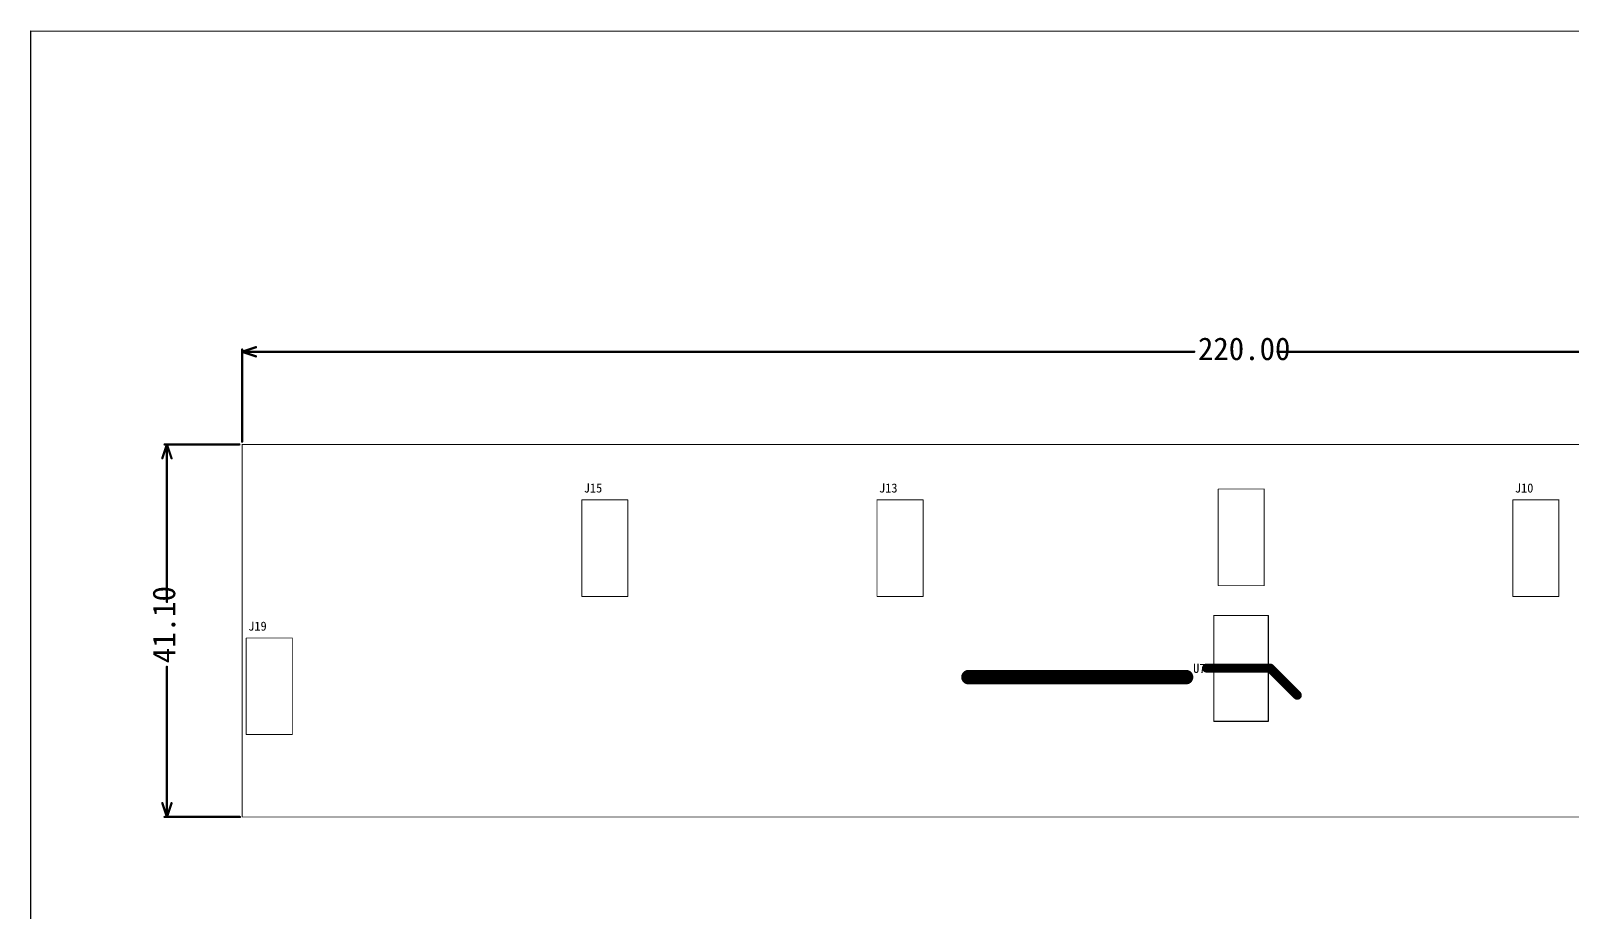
# Model space of a CAD drawing. Extents: x 695 to 1054, y 394 to 590.
# Drawn here: x 694.5 to 864.4, y 492.5 to 589.6 of the extents above; entities that cross this region are included whole.
import ezdxf

# ---------------------------------------------------------------- set-up
doc = ezdxf.new("R2010")
doc.units = 0
doc.header["$MEASUREMENT"] = 0
doc.layers.get('0').update_dxf_attribs({"linetype": 'CONTINUOUS'})
doc.layers.add('KEEPOUTLAYER', color=6, linetype='CONTINUOUS')
doc.layers.add('TOPOVERLAY', color=7, linetype='CONTINUOUS')
doc.styles.get("Standard").update_dxf_attribs({"font": ''})
doc.styles.get('Standard').set_extended_font_data('SimSun')

# ---------------------------------------------------------------- blocks, each defined once
blk = doc.blocks.new('DCDC_5V_1W_14')
at = {"layer": 'TOPOVERLAY', "const_width": 0.127}
for points in [[(-5.93, 4.75), (5.75, 4.75)], [(-5.93, 4.75), (-5.93, -1.25)], [(5.75, 4.75), (5.75, 1.03)], [(5.75, 1.03), (5.75, -1.25)], [(-5.93, -1.25), (5.75, -1.25)]]:
    blk.add_lwpolyline(points, dxfattribs=at)
at = {"layer": 'TOPOVERLAY', "const_width": 0.0635}
for points in [[(-5.96, 4.75, 1), (-5.9, 4.75, 1)], [(-5.96, 4.75, 1), (-5.9, 4.75, 1)], [(5.72, 4.75, 1), (5.78, 4.75, 1)], [(5.72, 4.75, 1), (5.78, 4.75, 1)], [(5.72, 1.03, 1), (5.78, 1.03, 1)], [(5.72, 1.03, 1), (5.78, 1.03, 1)], [(-5.96, -1.25, 1), (-5.9, -1.25, 1)], [(-5.96, -1.25, 1), (-5.9, -1.25, 1)], [(5.72, -1.25, 1), (5.78, -1.25, 1)], [(5.72, -1.25, 1), (5.78, -1.25, 1)]]:
    blk.add_lwpolyline(points, format="xyb", close=True, dxfattribs=at)
blk = doc.blocks.new('2_4_2_54_230')
at = {"layer": 'TOPOVERLAY', "const_width": 0.1}
for points in [[(-1.27, -9.14), (-1.27, 1.52)], [(-1.27, 1.52), (3.81, 1.52)], [(3.81, -9.14), (3.81, 1.52)], [(-1.27, -9.14), (3.81, -9.14)]]:
    blk.add_lwpolyline(points, dxfattribs=at)
at = {"layer": 'TOPOVERLAY', "const_width": 0.05}
for points in [[(-1.29, 1.52, 1), (-1.25, 1.52, 1)], [(-1.29, 1.52, 1), (-1.25, 1.52, 1)], [(3.79, 1.52, 1), (3.83, 1.52, 1)], [(3.79, 1.52, 1), (3.83, 1.52, 1)], [(-1.29, -9.14, 1), (-1.25, -9.14, 1)], [(-1.29, -9.14, 1), (-1.25, -9.14, 1)], [(3.79, -9.14, 1), (3.83, -9.14, 1)], [(3.79, -9.14, 1), (3.83, -9.14, 1)]]:
    blk.add_lwpolyline(points, format="xyb", close=True, dxfattribs=at)
blk = doc.blocks.new('2_4_2_54_231')
at = {"layer": 'TOPOVERLAY', "const_width": 0.1}
for points in [[(-1.27, -9.14), (-1.27, 1.52)], [(-1.27, 1.52), (3.81, 1.52)], [(3.81, -9.14), (3.81, 1.52)], [(-1.27, -9.14), (3.81, -9.14)]]:
    blk.add_lwpolyline(points, dxfattribs=at)
at = {"layer": 'TOPOVERLAY', "const_width": 0.05}
for points in [[(-1.29, 1.52, 1), (-1.25, 1.52, 1)], [(-1.29, 1.52, 1), (-1.25, 1.52, 1)], [(3.79, 1.52, 1), (3.83, 1.52, 1)], [(3.79, 1.52, 1), (3.83, 1.52, 1)], [(-1.29, -9.14, 1), (-1.25, -9.14, 1)], [(-1.29, -9.14, 1), (-1.25, -9.14, 1)], [(3.79, -9.14, 1), (3.83, -9.14, 1)], [(3.79, -9.14, 1), (3.83, -9.14, 1)]]:
    blk.add_lwpolyline(points, format="xyb", close=True, dxfattribs=at)
blk = doc.blocks.new('2_4_2_54_232')
at = {"layer": 'TOPOVERLAY', "const_width": 0.1}
for points in [[(-1.27, -9.14), (-1.27, 1.52)], [(-1.27, 1.52), (3.81, 1.52)], [(3.81, -9.14), (3.81, 1.52)], [(-1.27, -9.14), (3.81, -9.14)]]:
    blk.add_lwpolyline(points, dxfattribs=at)
at = {"layer": 'TOPOVERLAY', "const_width": 0.05}
for points in [[(-1.29, 1.52, 1), (-1.25, 1.52, 1)], [(-1.29, 1.52, 1), (-1.25, 1.52, 1)], [(3.79, 1.52, 1), (3.83, 1.52, 1)], [(3.79, 1.52, 1), (3.83, 1.52, 1)], [(-1.29, -9.14, 1), (-1.25, -9.14, 1)], [(-1.29, -9.14, 1), (-1.25, -9.14, 1)], [(3.79, -9.14, 1), (3.83, -9.14, 1)], [(3.79, -9.14, 1), (3.83, -9.14, 1)]]:
    blk.add_lwpolyline(points, format="xyb", close=True, dxfattribs=at)
blk = doc.blocks.new('2_4_2_54_233')
at = {"layer": 'TOPOVERLAY', "const_width": 0.1}
for points in [[(-1.27, -9.14), (-1.27, 1.52)], [(-1.27, 1.52), (3.81, 1.52)], [(3.81, -9.14), (3.81, 1.52)], [(-1.27, -9.14), (-1.04, -9.14)], [(-1.04, -9.14), (3.81, -9.14)]]:
    blk.add_lwpolyline(points, dxfattribs=at)
at = {"layer": 'TOPOVERLAY', "const_width": 0.05}
for points in [[(-1.29, 1.52, 1), (-1.25, 1.52, 1)], [(-1.29, 1.52, 1), (-1.25, 1.52, 1)], [(3.79, 1.52, 1), (3.83, 1.52, 1)], [(3.79, 1.52, 1), (3.83, 1.52, 1)], [(-1.29, -9.14, 1), (-1.25, -9.14, 1)], [(-1.29, -9.14, 1), (-1.25, -9.14, 1)], [(-1.07, -9.14, 1), (-1.02, -9.14, 1)], [(-1.07, -9.14, 1), (-1.02, -9.14, 1)], [(3.79, -9.14, 1), (3.83, -9.14, 1)], [(3.79, -9.14, 1), (3.83, -9.14, 1)]]:
    blk.add_lwpolyline(points, format="xyb", close=True, dxfattribs=at)
blk = doc.blocks.new('2_4_2_54_235')
at = {"layer": 'TOPOVERLAY', "const_width": 0.1}
for points in [[(-1.27, -9.14), (-1.27, 1.52)], [(-1.27, 1.52), (3.81, 1.52)], [(3.81, -9.14), (3.81, 1.52)], [(-1.27, -9.14), (3.81, -9.14)]]:
    blk.add_lwpolyline(points, dxfattribs=at)
at = {"layer": 'TOPOVERLAY', "const_width": 0.05}
for points in [[(-1.29, 1.52, 1), (-1.25, 1.52, 1)], [(-1.29, 1.52, 1), (-1.25, 1.52, 1)], [(3.79, 1.52, 1), (3.83, 1.52, 1)], [(3.79, 1.52, 1), (3.83, 1.52, 1)], [(-1.29, -9.14, 1), (-1.25, -9.14, 1)], [(-1.29, -9.14, 1), (-1.25, -9.14, 1)], [(3.79, -9.14, 1), (3.83, -9.14, 1)], [(3.79, -9.14, 1), (3.83, -9.14, 1)]]:
    blk.add_lwpolyline(points, format="xyb", close=True, dxfattribs=at)

msp = doc.modelspace()

# ---------------------------------------------------------------- linework, layer by layer
at = {"linetype": 'Continuous'}
msp.add_lwpolyline([(694.54233, 589.64868), (1053.59845, 589.60196), (1053.59845, 394.37757), (694.54233, 394.37757)], close=True, dxfattribs=at)
at = {"layer": 'KEEPOUTLAYER'}
for points, const_width in [([(717.8451, 544.0168), (937.8451, 544.0168)], 0.1), ([(717.8451, 502.9168), (717.8451, 544.0168)], 0.1), ([(824.2051, 519.34681), (831.2051, 519.34681)], 1), ([(831.2051, 519.34681), (834.2051, 516.34681)], 1), ([(797.94328, 518.34481), (821.94328, 518.34481)], 1.6), ([(717.8951, 502.9168), (937.8051, 502.9168)], 0.1)]:
    msp.add_lwpolyline(points, dxfattribs=dict(at, const_width=const_width))
for points, const_width in [([(717.8201, 544.0168, 1), (717.8701, 544.0168, 1)], 0.05), ([(717.8201, 544.0168, 1), (717.8701, 544.0168, 1)], 0.05), ([(823.9551, 519.34681, 1), (824.4551, 519.34681, 1)], 0.5), ([(830.9551, 519.34681, 1), (831.4551, 519.34681, 1)], 0.5), ([(830.9551, 519.34681, 1), (831.4551, 519.34681, 1)], 0.5), ([(797.54328, 518.34481, 1), (798.34328, 518.34481, 1)], 0.8), ([(821.54328, 518.34481, 1), (822.34328, 518.34481, 1)], 0.8), ([(833.9551, 516.34681, 1), (834.4551, 516.34681, 1)], 0.5), ([(717.8201, 502.9168, 1), (717.8701, 502.9168, 1)], 0.05), ([(717.8701, 502.9168, 1), (717.9201, 502.9168, 1)], 0.05)]:
    msp.add_lwpolyline(points, format="xyb", close=True, dxfattribs=dict(at, const_width=const_width))
at = {"layer": 'TOPOVERLAY', "const_width": 0.254}
for points in [[(717.8451, 554.23481), (719.3691, 554.74281)], [(717.8451, 554.23481), (719.3691, 553.72681)], [(709.04528, 542.4928), (709.55328, 544.0168)], [(709.55328, 544.0168), (710.06128, 542.4928)], [(709.04528, 504.4408), (709.55328, 502.9168)], [(709.55328, 502.9168), (710.06128, 504.4408)]]:
    msp.add_lwpolyline(points, dxfattribs=at)
at = {"layer": 'TOPOVERLAY', "color": 6, "const_width": 0.254}
for points in [[(717.8451, 544.3208), (717.8451, 554.48881)], [(717.8451, 554.23481), (822.84265, 554.23481)], [(832.03474, 554.23481), (937.8451, 554.23481)], [(709.29928, 544.0168), (717.5411, 544.0168)], [(709.55328, 526.64077), (709.55328, 544.0168)], [(709.55328, 502.9168), (709.55328, 519.48003)], [(709.29928, 502.9168), (717.5911, 502.9168)]]:
    msp.add_lwpolyline(points, dxfattribs=at)
at = {"layer": 'TOPOVERLAY', "const_width": 0.127}
for points in [[(717.7816, 554.48881, 1), (717.9086, 554.48881, 1)], [(717.7816, 554.23481, 1), (717.9086, 554.23481, 1)], [(717.7816, 554.23481, 1), (717.9086, 554.23481, 1)], [(717.7816, 554.23481, 1), (717.9086, 554.23481, 1)], [(719.3056, 554.74281, 1), (719.4326, 554.74281, 1)], [(719.3056, 553.72681, 1), (719.4326, 553.72681, 1)], [(822.77915, 554.23481, 1), (822.90615, 554.23481, 1)], [(831.97124, 554.23481, 1), (832.09824, 554.23481, 1)], [(709.23578, 544.0168, 1), (709.36278, 544.0168, 1)], [(709.48978, 544.0168, 1), (709.61678, 544.0168, 1)], [(709.48978, 544.0168, 1), (709.61678, 544.0168, 1)], [(709.48978, 544.0168, 1), (709.61678, 544.0168, 1)], [(717.4776, 544.0168, 1), (717.6046, 544.0168, 1)], [(717.7816, 544.3208, 1), (717.9086, 544.3208, 1)], [(708.98178, 542.4928, 1), (709.10878, 542.4928, 1)], [(709.99778, 542.4928, 1), (710.12478, 542.4928, 1)], [(709.48978, 526.64077, 1), (709.61678, 526.64077, 1)], [(709.48978, 519.48003, 1), (709.61678, 519.48003, 1)], [(708.98178, 504.4408, 1), (709.10878, 504.4408, 1)], [(709.99778, 504.4408, 1), (710.12478, 504.4408, 1)], [(709.23578, 502.9168, 1), (709.36278, 502.9168, 1)], [(709.48978, 502.9168, 1), (709.61678, 502.9168, 1)], [(709.48978, 502.9168, 1), (709.61678, 502.9168, 1)], [(709.48978, 502.9168, 1), (709.61678, 502.9168, 1)], [(717.5276, 502.9168, 1), (717.6546, 502.9168, 1)]]:
    msp.add_lwpolyline(points, format="xyb", close=True, dxfattribs=at)

# ---------------------------------------------------------------- block references
for name, p in [('2_4_2_54_235', (826.75709, 537.5748)), ('2_4_2_54_232', (756.5731, 536.3868)), ('2_4_2_54_231', (789.1331, 536.3868)), ('2_4_2_54_230', (859.2531, 536.3868)), ('2_4_2_54_233', (719.5691, 521.1468))]:
    msp.add_blockref(name, p)
at = {"rotation": 90}
msp.add_blockref('DCDC_5V_1W_14', (829.7571, 519.39881), dxfattribs=at)

# ---------------------------------------------------------------- texts
at = {"layer": 'TOPOVERLAY', "color": 6}
msp.add_text('220.00', height=2.5, dxfattribs=at).set_placement((823.24905, 553.32066))
at = {"layer": 'TOPOVERLAY'}
for s, p in [('J15', (755.519, 538.7109)), ('J13', (788.079, 538.7109)), ('J10', (858.199, 538.7109)), ('J19', (718.515, 523.4709))]:
    msp.add_text(s, height=1.000001, dxfattribs=at).set_placement(p)
at = {"layer": 'TOPOVERLAY', "color": 6}
msp.add_text('41.10', height=2.5, rotation=90, dxfattribs=at).set_placement((710.46743, 519.88643))
at = {"layer": 'TOPOVERLAY'}
msp.add_text('U7', height=1.000001, rotation=360, dxfattribs=at).set_placement((822.7185, 518.81461))

doc.saveas('drawing.dxf')
